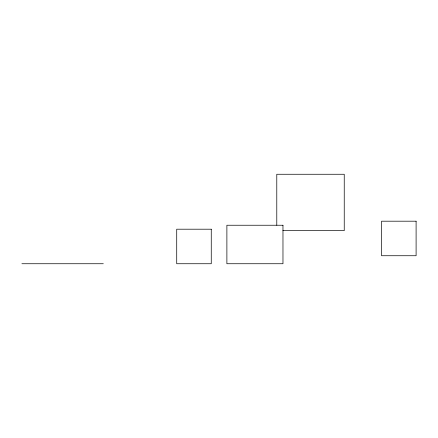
<?xml version="1.0" encoding="UTF-8"?>
<svg xmlns="http://www.w3.org/2000/svg" width="438" height="438" viewBox="0 0 438 438"><rect width="100%" height="100%" fill="white"/><g stroke="black" fill="none" stroke-linecap="round" stroke-linejoin="round"><path stroke-width="0.66" d="M282.915 230.651L344.241 230.651L344.241 174.264L276.783 174.264L276.783 225.214M21.9 263.736L103.302 263.736M416.1 221.195L381.558 221.195L381.558 255.732L416.1 255.732L416.1 221.195M282.97 225.241L226.884 225.241L226.884 263.736L282.97 263.736L282.97 225.241M211.258 229.2L176.717 229.2L176.717 263.736L211.258 263.736L211.258 229.2"/></g></svg>
